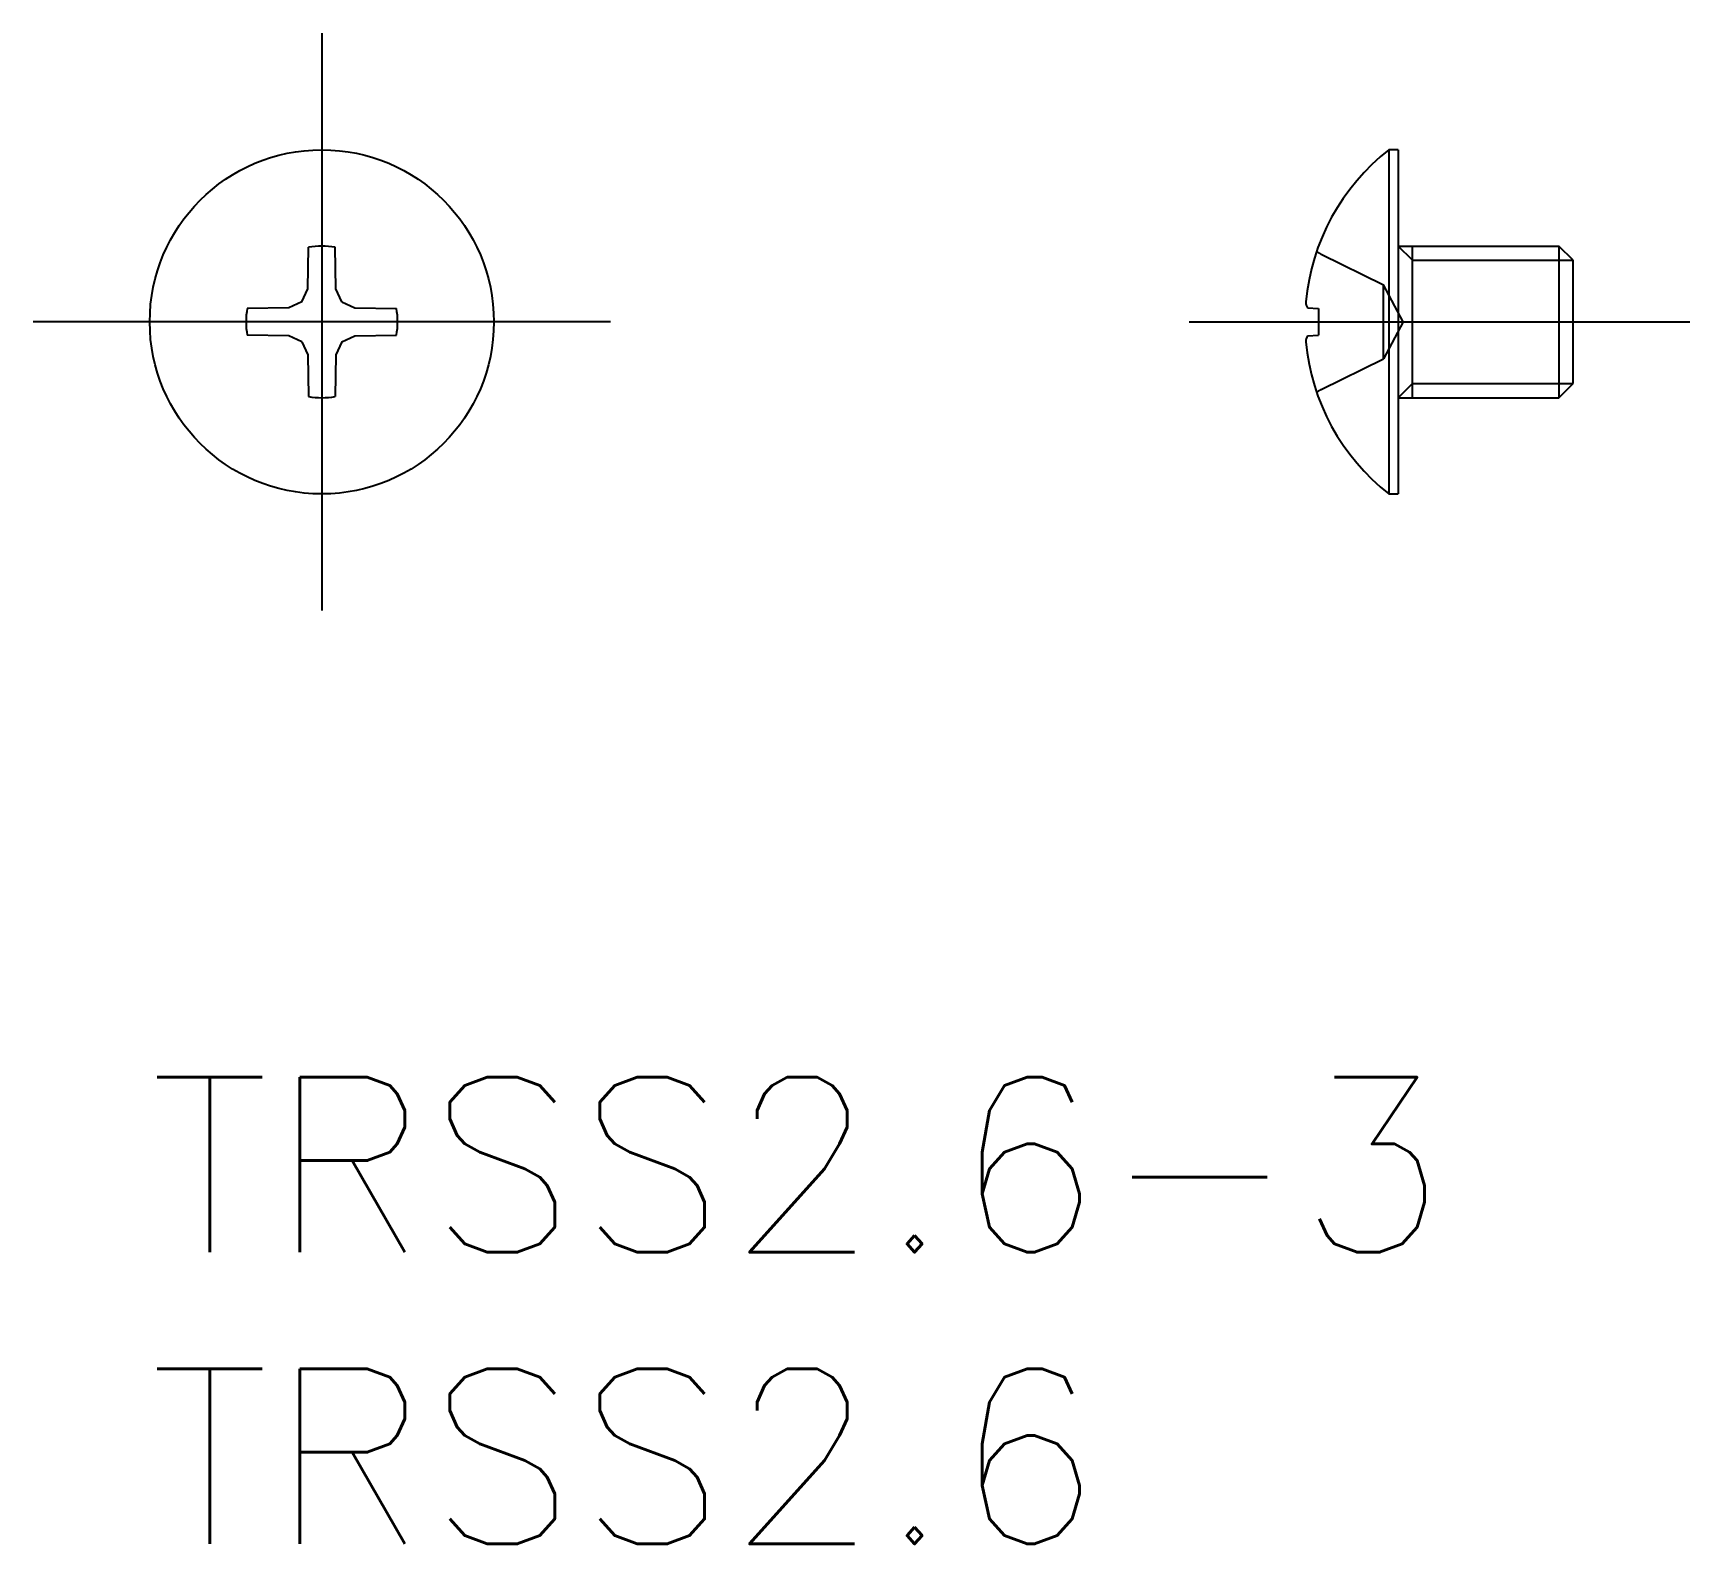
# Model space of a CAD drawing. Extents: x -2 to 26.4, y -8 to 17.9.
import ezdxf

# ---------------------------------------------------------------- set-up
doc = ezdxf.new("R2010")
doc.units = 0
doc.header["$LTSCALE"] = 0.5
doc.linetypes.add('CENTER', pattern=[50.8, 31.75, -6.35, 6.35, -6.35])
doc.linetypes.add('DASHED', pattern=[19.05, 12.7, -6.35])
for name, color, linetype in [('MSM_CENTER', 1, 'CENTER'), ('MSM_CONTINUOUS', 7, 'CONTINUOUS'), ('MSM_DASHED', 4, 'DASHED'), ('MSM_NARROW', 5, 'CONTINUOUS'), ('MSM_PART_NUMBER', 7, 'CONTINUOUS')]:
    doc.layers.add(name, color=color, linetype=linetype)
doc.styles.get("Standard").update_dxf_attribs({"font": 'txt.shx', "height": 3, "bigfont": 'bigfont.shx'})

# ---------------------------------------------------------------- blocks, each defined once
blk = doc.blocks.new('*U2')
at = {"layer": 'MSM_PART_NUMBER'}
blk.add_text('TRSS2.6-3', height=3, dxfattribs=at).set_placement((0, -3))
blk = doc.blocks.new('*U3')
at = {"layer": 'MSM_PART_NUMBER'}
blk.add_text('TRSS2.6', height=3, dxfattribs=at).set_placement((0, -8))

msp = doc.modelspace()

# ---------------------------------------------------------------- linework, layer by layer
at = {"layer": 'MSM_CENTER'}
for p, q in [((2.95, 17.9), (2.95, 8)), ((7.9, 12.95), (-2, 12.95)), ((17.822, 12.95), (26.407, 12.95))]:
    msp.add_line(p, q, dxfattribs=at)
at = {"layer": 'MSM_CONTINUOUS'}
for p, q in [((21.407, 15.9), (21.247, 15.9)), ((21.247, 15.9), (21.247, 10)), ((21.407, 15.9), (21.407, 10)), ((2.709, 13.516), (2.721, 14.23)), ((3.191, 13.516), (3.179, 14.23)), ((21.407, 14.25), (24.163, 14.25)), ((21.65, 11.65), (21.65, 14.25)), ((24.407, 14.006), (24.163, 14.25)), ((24.163, 14.25), (24.163, 11.65)), ((24.407, 11.893), (24.407, 14.006)), ((2.609, 13.291), (2.709, 13.516)), ((3.291, 13.291), (3.191, 13.516)), ((2.384, 13.191), (1.67, 13.179)), ((2.609, 13.291), (2.384, 13.191)), ((3.291, 13.291), (3.516, 13.191)), ((3.516, 13.191), (4.23, 13.179)), ((19.85, 13.191), (20.04, 13.179)), ((20.04, 13.179), (20.04, 12.721)), ((2.384, 12.709), (1.67, 12.721)), ((2.609, 12.609), (2.384, 12.709)), ((2.609, 12.609), (2.709, 12.384)), ((3.291, 12.609), (3.191, 12.384)), ((3.291, 12.609), (3.516, 12.709)), ((3.516, 12.709), (4.23, 12.721)), ((19.85, 12.709), (20.04, 12.721)), ((2.709, 12.384), (2.721, 11.67)), ((3.191, 12.384), (3.179, 11.67)), ((21.407, 11.65), (24.163, 11.65)), ((24.163, 11.65), (24.407, 11.893)), ((21.247, 10), (21.407, 10))]:
    msp.add_line(p, q, dxfattribs=at)
msp.add_circle((2.95, 12.95), 2.95, dxfattribs=at)
for centre, radius, start, end in [((23.548, 12.95), 3.741, 127.9487, 174.7673), ((2.95, 12.95), 1.3, 79.8757, 100.1243), ((2.95, 12.95), 1.3, 169.8757, 190.1243), ((2.95, 12.95), 1.3, 349.8757, 10.1243), ((19.988, 13.283), 0.166, 177.083, 213.6221), ((19.988, 12.617), 0.166, 146.3779, 182.917), ((23.548, 12.95), 3.741, 185.2327, 232.0513), ((2.95, 12.95), 1.3, 259.8757, 280.1243)]:
    msp.add_arc(centre, radius, start, end, dxfattribs=at)
at = {"layer": 'MSM_DASHED'}
for p, q in [((20.085, 14.112), (21.152, 13.585)), ((21.152, 12.315), (21.152, 13.585)), ((21.49, 12.95), (21.152, 13.585)), ((21.49, 12.95), (21.152, 12.315)), ((21.49, 12.95), (21.152, 12.315)), ((20.085, 11.788), (21.152, 12.315))]:
    msp.add_line(p, q, dxfattribs=at)
for centre, start, end in [((20.307, 14.561), 233.2781, 243.7), ((20.307, 11.339), 116.3, 126.7219)]:
    msp.add_arc(centre, 0.5, start, end, dxfattribs=at)
at = {"layer": 'MSM_NARROW'}
for p, q in [((21.65, 14.006), (21.407, 14.25)), ((21.65, 14.006), (24.407, 14.006)), ((21.407, 11.65), (21.65, 11.893)), ((21.65, 11.893), (24.407, 11.893))]:
    msp.add_line(p, q, dxfattribs=at)

# ---------------------------------------------------------------- block references
at = {"layer": 'MSM_CONTINUOUS'}
for name in ['*U2', '*U3']:
    msp.add_blockref(name, (0, 0), dxfattribs=at)

doc.saveas('drawing.dxf')
